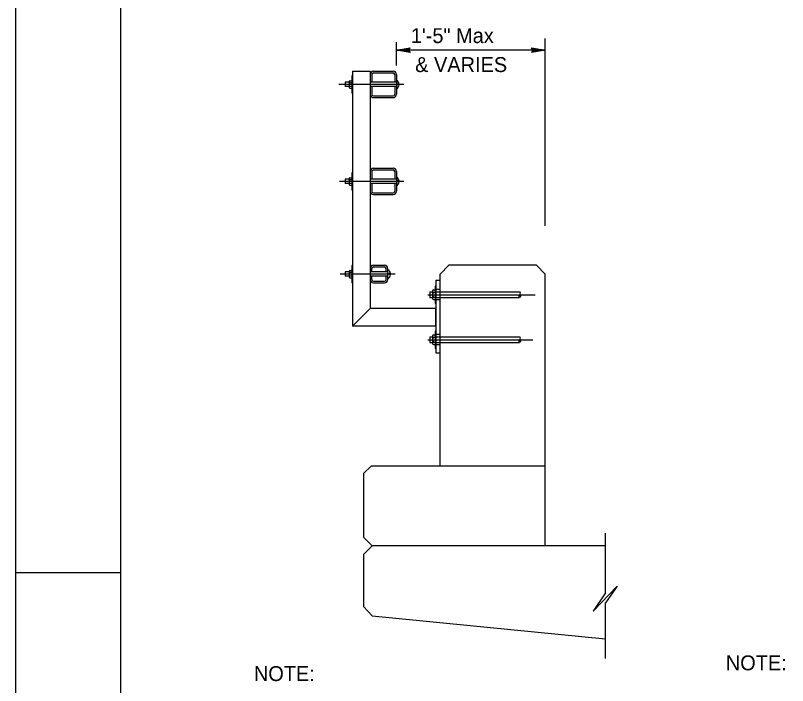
# Model space of a CAD drawing. Extents: x 0 to 2.83, y 0 to 1.83.
# Drawn here: x 0 to 0.611, y 0.827 to 1.358 of the extents above; entities that cross this region are included whole.
import ezdxf

# ---------------------------------------------------------------- set-up
doc = ezdxf.new("R2010")
doc.units = 0
for name, color, linetype in [('10 Sheet Format', 7, 'Continuous'), ('201 Center and Station Line', 7, 'Continuous'), ('210 Border', 7, 'Continuous'), ('212 Leaders and Dim Lines', 7, 'Continuous'), ('214 Text and Titles', 7, 'Continuous'), ('221 Structural Steel', 7, 'Continuous'), ('241 Concrete', 7, 'Continuous')]:
    doc.layers.add(name, color=color, linetype=linetype)

msp = doc.modelspace()

# ---------------------------------------------------------------- linework, layer by layer
at = {"layer": '10 Sheet Format'}
msp.add_lwpolyline([(0, 0), (2.83333, 0), (2.83333, 1.83333), (0, 1.83333)], close=True, dxfattribs=at)
at = {"layer": '201 Center and Station Line'}
for p, q in [((0.30752, 1.30295), (0.25601, 1.30295)), ((0.30752, 1.22621), (0.25663, 1.22621)), ((0.30066, 1.15287), (0.25725, 1.15287)), ((0.3266, 1.13657), (0.41154, 1.13657)), ((0.3266, 1.10094), (0.40981, 1.10094))]:
    msp.add_line(p, q, dxfattribs=at)
at = {"layer": '210 Border'}
for p, q in [((0.08333, 0.08333), (0.08333, 1.79167)), ((0, 0.91667), (0.08333, 0.91667))]:
    msp.add_line(p, q, dxfattribs=at)
at = {"layer": '214 Text and Titles'}
for p, q in [((0.41955, 1.19117), (0.41955, 1.3393)), ((0.30169, 1.31784), (0.30169, 1.3364)), ((0.41955, 1.3301), (0.30169, 1.3301))]:
    msp.add_line(p, q, dxfattribs=at)
at = {"layer": '221 Structural Steel'}
for p, q in [((0.26647, 1.30981), (0.26647, 1.2961)), ((0.26688, 1.30981), (0.26647, 1.30981)), ((0.26688, 1.31337), (0.28086, 1.31337)), ((0.26688, 1.31337), (0.26688, 1.11177)), ((0.28086, 1.31337), (0.28086, 1.12575)), ((0.28218, 1.31074), (0.28218, 1.3047)), ((0.28349, 1.31337), (0.29906, 1.31337)), ((0.28349, 1.31205), (0.29906, 1.31205)), ((0.30038, 1.31074), (0.30038, 1.3047)), ((0.30169, 1.31074), (0.30169, 1.29517)), ((0.26415, 1.30469), (0.26118, 1.30469)), ((0.26118, 1.30469), (0.26118, 1.30121)), ((0.26415, 1.30518), (0.26415, 1.30072)), ((0.26468, 1.30589), (0.26647, 1.30589)), ((0.26468, 1.3044), (0.26647, 1.3044)), ((0.30169, 1.30469), (0.28086, 1.30469)), ((0.30252, 1.3033), (0.30252, 1.30261)), ((0.30387, 1.3033), (0.30252, 1.3033)), ((0.30387, 1.30261), (0.30252, 1.30261)), ((0.26415, 1.30121), (0.26118, 1.30121)), ((0.26468, 1.30149), (0.26647, 1.30149)), ((0.26468, 1.30001), (0.26647, 1.30001)), ((0.30169, 1.30121), (0.28086, 1.30121)), ((0.28218, 1.30121), (0.28218, 1.29517)), ((0.30038, 1.30121), (0.30038, 1.29517)), ((0.26688, 1.2961), (0.26647, 1.2961)), ((0.28349, 1.29385), (0.29906, 1.29385)), ((0.28349, 1.29254), (0.29906, 1.29254)), ((0.26688, 1.24417), (0.26688, 1.20618)), ((0.28349, 1.23662), (0.29906, 1.23662)), ((0.28349, 1.23531), (0.29906, 1.23531)), ((0.26468, 1.22914), (0.26647, 1.22914)), ((0.26647, 1.23306), (0.26647, 1.21935)), ((0.26688, 1.23306), (0.26647, 1.23306)), ((0.28218, 1.23399), (0.28218, 1.22795)), ((0.30038, 1.23399), (0.30038, 1.22795)), ((0.30169, 1.23399), (0.30169, 1.21842)), ((0.26415, 1.22795), (0.26118, 1.22795)), ((0.26118, 1.22795), (0.26118, 1.22447)), ((0.26415, 1.22447), (0.26118, 1.22447)), ((0.26415, 1.22843), (0.26415, 1.22398)), ((0.26468, 1.22765), (0.26647, 1.22765)), ((0.26468, 1.22474), (0.26647, 1.22474)), ((0.26468, 1.22326), (0.26647, 1.22326)), ((0.30169, 1.22795), (0.28086, 1.22795)), ((0.30169, 1.22447), (0.28086, 1.22447)), ((0.28218, 1.22446), (0.28218, 1.21842)), ((0.30038, 1.22446), (0.30038, 1.21842)), ((0.30252, 1.22655), (0.30252, 1.22586)), ((0.30387, 1.22655), (0.30252, 1.22655)), ((0.30387, 1.22586), (0.30252, 1.22586)), ((0.26688, 1.21935), (0.26647, 1.21935)), ((0.28349, 1.21711), (0.29906, 1.21711)), ((0.28349, 1.21579), (0.29906, 1.21579)), ((0.26468, 1.1558), (0.26647, 1.1558)), ((0.26647, 1.15972), (0.26647, 1.14602)), ((0.26688, 1.15972), (0.26647, 1.15972)), ((0.28218, 1.15461), (0.28218, 1.15723)), ((0.28349, 1.15986), (0.29221, 1.15986)), ((0.28349, 1.15855), (0.29221, 1.15855)), ((0.29353, 1.15461), (0.29353, 1.15723)), ((0.29484, 1.14851), (0.29484, 1.15723)), ((0.26415, 1.15461), (0.26118, 1.15461)), ((0.26118, 1.15461), (0.26118, 1.15113)), ((0.26415, 1.15113), (0.26118, 1.15113)), ((0.26415, 1.1551), (0.26415, 1.15064)), ((0.26468, 1.15432), (0.26647, 1.15432)), ((0.26468, 1.15141), (0.26647, 1.15141)), ((0.26468, 1.14993), (0.26647, 1.14993)), ((0.29484, 1.15461), (0.28086, 1.15461)), ((0.29484, 1.15113), (0.28086, 1.15113)), ((0.28218, 1.14851), (0.28218, 1.15113)), ((0.29353, 1.14851), (0.29353, 1.15113)), ((0.29566, 1.15322), (0.29566, 1.15253)), ((0.29702, 1.15322), (0.29566, 1.15322)), ((0.29702, 1.15253), (0.29566, 1.15253)), ((0.26688, 1.14602), (0.26647, 1.14602)), ((0.28349, 1.1472), (0.29221, 1.1472)), ((0.28349, 1.14588), (0.29221, 1.14588)), ((0.3325, 1.14343), (0.3325, 1.12972)), ((0.33291, 1.14343), (0.3325, 1.14343)), ((0.33291, 1.14801), (0.33291, 1.09045)), ((0.33291, 1.14801), (0.33622, 1.14801)), ((0.32811, 1.13877), (0.32811, 1.13438)), ((0.32811, 1.13877), (0.33031, 1.13877)), ((0.33031, 1.13942), (0.33031, 1.13373)), ((0.33031, 1.13877), (0.33031, 1.13438)), ((0.33113, 1.14037), (0.3325, 1.14037)), ((0.33113, 1.13847), (0.3325, 1.13847)), ((0.3362, 1.14069), (0.33291, 1.14069)), ((0.32811, 1.13438), (0.33031, 1.13438)), ((0.33113, 1.13468), (0.3325, 1.13468)), ((0.33113, 1.13278), (0.3325, 1.13278)), ((0.3362, 1.13247), (0.33291, 1.13247)), ((0.28086, 1.12575), (0.26688, 1.11177)), ((0.33291, 1.12575), (0.28086, 1.12575)), ((0.33291, 1.12972), (0.3325, 1.12972)), ((0.33291, 1.11177), (0.33291, 1.12575)), ((0.33291, 1.11177), (0.26688, 1.11177)), ((0.3325, 1.10779), (0.3325, 1.09409)), ((0.33291, 1.10779), (0.3325, 1.10779)), ((0.32811, 1.10313), (0.32811, 1.09875)), ((0.32811, 1.10313), (0.33031, 1.10313)), ((0.33031, 1.10379), (0.33031, 1.09809)), ((0.33031, 1.10313), (0.33031, 1.09875)), ((0.33031, 1.10259), (0.33031, 1.0993)), ((0.33113, 1.10474), (0.3325, 1.10474)), ((0.33113, 1.10284), (0.3325, 1.10284)), ((0.3362, 1.1051), (0.33291, 1.1051)), ((0.32811, 1.09875), (0.33031, 1.09875)), ((0.33113, 1.09904), (0.3325, 1.09904)), ((0.33113, 1.09715), (0.3325, 1.09715)), ((0.3362, 1.09683), (0.33291, 1.09683)), ((0.33291, 1.09409), (0.3325, 1.09409)), ((0.33291, 1.09045), (0.33622, 1.09045))]:
    msp.add_line(p, q, dxfattribs=at)
for centre, radius, start, end in [((0.28349, 1.31074), 0.00263, 90, 180), ((0.28349, 1.31074), 0.00132, 90, 180), ((0.29906, 1.31074), 0.00263, 0, 90), ((0.29906, 1.31074), 0.00132, 0, 90), ((0.26494, 1.30514), 0.000787, 109.57086, 250.42914), ((0.26644, 1.30295), 0.00229, 140.50048, 219.49953), ((0.30011, 1.30295), 0.00377, 5.21416, 65.23849), ((0.30011, 1.30295), 0.00377, 294.76151, 354.78573), ((0.26494, 1.30075), 0.000787, 109.57086, 250.42914), ((0.28349, 1.29517), 0.00263, 180, 270), ((0.28349, 1.29517), 0.00132, 180, 270), ((0.29906, 1.29517), 0.00263, 270, 0), ((0.29906, 1.29517), 0.00132, 270, 0), ((0.28349, 1.23399), 0.00263, 90, 180), ((0.28349, 1.23399), 0.00132, 90, 180), ((0.29906, 1.23399), 0.00263, 0, 90), ((0.29906, 1.23399), 0.00132, 0, 90), ((0.26494, 1.2284), 0.000787, 109.57086, 250.42914), ((0.30011, 1.22621), 0.00377, 5.21416, 65.23849), ((0.26644, 1.2262), 0.00229, 140.50048, 219.49953), ((0.26494, 1.224), 0.000787, 109.57086, 250.42914), ((0.30011, 1.22621), 0.00377, 294.76151, 354.78573), ((0.28349, 1.21842), 0.00263, 180, 270), ((0.28349, 1.21842), 0.00132, 180, 270), ((0.29906, 1.21842), 0.00263, 270, 0), ((0.29906, 1.21842), 0.00132, 270, 0), ((0.26494, 1.15506), 0.000787, 109.57086, 250.42914), ((0.28349, 1.15723), 0.00263, 90, 180), ((0.28349, 1.15723), 0.00132, 90, 180), ((0.29221, 1.15723), 0.00263, 0, 90), ((0.29221, 1.15723), 0.00132, 0, 90), ((0.29326, 1.15287), 0.00377, 5.21416, 65.23849), ((0.26644, 1.15287), 0.00229, 140.50048, 219.49953), ((0.26494, 1.15067), 0.000787, 109.57086, 250.42914), ((0.29326, 1.15287), 0.00377, 294.76151, 354.78573), ((0.28349, 1.14851), 0.00263, 180, 270), ((0.28349, 1.14851), 0.00132, 180, 270), ((0.29221, 1.14851), 0.00263, 270, 0), ((0.29221, 1.14851), 0.00132, 270, 0), ((0.33127, 1.13942), 0.000959, 98.27421, 261.72579), ((0.33291, 1.13657), 0.0026, 133.20167, 226.79806), ((0.33126, 1.13373), 0.000959, 98.25129, 261.74871), ((0.33127, 1.10379), 0.000959, 98.27421, 261.72579), ((0.33291, 1.10094), 0.0026, 133.20167, 226.79806), ((0.33126, 1.09809), 0.000959, 98.25129, 261.74871)]:
    msp.add_arc(centre, radius, start, end, dxfattribs=at)
at = {"layer": '241 Concrete'}
for p, q in [((0.30169, 1.3301), (0.31263, 1.33193)), ((0.30169, 1.3301), (0.31235, 1.33147)), ((0.31207, 1.33101), (0.30169, 1.3301)), ((0.31179, 1.33056), (0.30169, 1.3301)), ((0.31151, 1.3301), (0.30169, 1.3301)), ((0.31263, 1.32827), (0.30169, 1.3301)), ((0.30169, 1.3301), (0.31207, 1.32919)), ((0.31235, 1.32873), (0.30169, 1.3301)), ((0.30169, 1.3301), (0.31179, 1.32964)), ((0.31151, 1.3301), (0.31207, 1.33101)), ((0.31207, 1.32919), (0.31151, 1.3301)), ((0.31207, 1.33101), (0.31263, 1.33193)), ((0.31207, 1.32919), (0.31263, 1.32827)), ((0.40918, 1.33101), (0.40861, 1.33193)), ((0.40861, 1.33193), (0.41955, 1.3301)), ((0.41955, 1.3301), (0.40861, 1.32827)), ((0.40918, 1.32919), (0.40861, 1.32827)), ((0.40889, 1.33147), (0.41955, 1.3301)), ((0.41955, 1.3301), (0.40889, 1.32873)), ((0.41955, 1.3301), (0.40918, 1.33101)), ((0.40918, 1.33101), (0.40974, 1.3301)), ((0.40918, 1.32919), (0.41955, 1.3301)), ((0.40974, 1.3301), (0.40918, 1.32919)), ((0.41955, 1.3301), (0.40946, 1.33056)), ((0.40946, 1.32964), (0.41955, 1.3301)), ((0.40974, 1.3301), (0.41955, 1.3301)), ((0.33622, 1.15293), (0.34316, 1.15987)), ((0.41261, 1.15987), (0.34316, 1.15987)), ((0.41261, 1.15987), (0.41955, 1.15293)), ((0.33622, 1.00091), (0.33622, 1.15293)), ((0.41955, 0.93784), (0.41955, 1.15293)), ((0.33291, 1.13877), (0.39933, 1.13877)), ((0.33291, 1.13438), (0.39905, 1.13438)), ((0.33291, 1.10313), (0.3996, 1.10313)), ((0.33291, 1.09875), (0.39905, 1.09875)), ((0.27565, 0.99506), (0.28173, 1.00091)), ((0.41955, 1.00091), (0.28173, 1.00091)), ((0.27565, 0.99506), (0.27565, 0.94469)), ((0.46736, 0.90058), (0.46736, 0.9479)), ((0.27565, 0.94469), (0.2825, 0.93784)), ((0.2825, 0.93784), (0.27565, 0.93099)), ((0.46736, 0.93784), (0.2825, 0.93784)), ((0.27565, 0.93099), (0.27565, 0.88987)), ((0.45759, 0.88607), (0.47653, 0.90602)), ((0.47653, 0.90602), (0.46736, 0.89265)), ((0.46736, 0.90058), (0.45759, 0.88607)), ((0.27565, 0.88987), (0.28247, 0.88235)), ((0.46736, 0.84866), (0.46736, 0.89265)), ((0.28247, 0.88235), (0.46736, 0.86413))]:
    msp.add_line(p, q, dxfattribs=at)
for centre in [(0.39933, 1.13767), (0.39933, 1.10204)]:
    msp.add_ellipse(centre, major_axis=(0, -0.0011), ratio=0.5, start_param=0.000014, end_param=3.141592, dxfattribs=at)
for centre in [(0.39933, 1.13548), (0.39933, 1.09985)]:
    msp.add_ellipse(centre, major_axis=(0, -0.0011), ratio=0.5, dxfattribs=at)

# ---------------------------------------------------------------- texts
at = {"layer": '212 Leaders and Dim Lines'}
for s, p in [('1\'-5" Max', (0.3131, 1.33568)), ('& VARIES', (0.31653, 1.31277)), ('NOTE:', (0.56252, 0.83931)), ('NOTE:', (0.18881, 0.83081))]:
    msp.add_text(s, height=0.011811, dxfattribs=at).set_placement(p)

doc.saveas('drawing.dxf')
